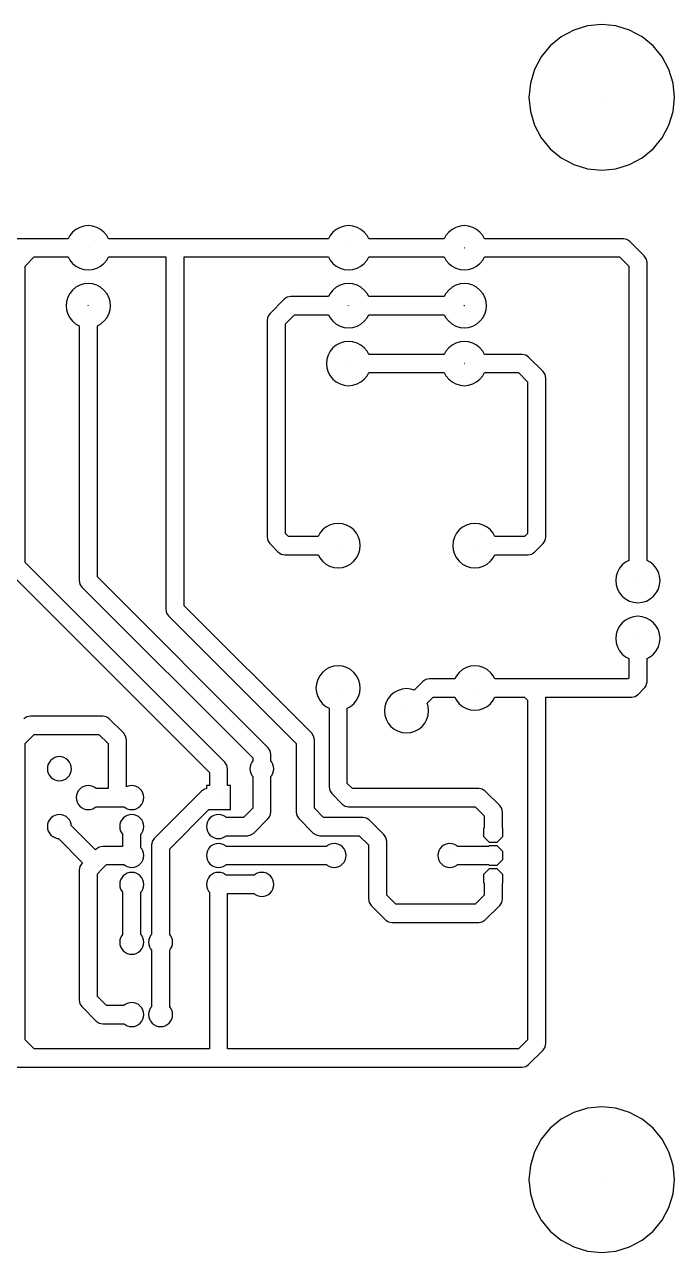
# Model space of a CAD drawing. Extents: x -126 to 94, y 3 to 111.
# Drawn here: x 37.1 to 94.1, y 3.1 to 110.9 of the extents above; entities that cross this region are included whole.
import ezdxf

# ---------------------------------------------------------------- set-up
doc = ezdxf.new("R2010")
doc.units = 0
doc.header["$LTSCALE"] = 0.000394
doc.header["$PDMODE"] = 35
doc.header["$PDSIZE"] = 0.000315
doc.layers.add('PLAN_1', color=7, linetype='CONTINUOUS')

msp = doc.modelspace()

# ---------------------------------------------------------------- linework, layer by layer
at = {"layer": 'PLAN_1', "color": 7}
for p, q in [((85.30719, 110.425644), (84.202713, 109.835297)), ((86.505615, 110.789185), (85.30719, 110.425644)), ((87.751923, 110.911934), (86.505615, 110.789185)), ((88.99823, 110.789185), (87.751923, 110.911934)), ((90.196655, 110.425644), (88.99823, 110.789185)), ((91.301132, 109.835297), (90.196655, 110.425644)), ((83.23465, 109.040817), (82.44017, 108.072739)), ((84.202713, 109.835297), (83.23465, 109.040817)), ((92.269196, 109.040817), (91.301132, 109.835297)), ((93.063675, 108.072739), (92.269196, 109.040817)), ((82.44017, 108.072739), (81.849808, 106.968269)), ((93.654037, 106.968269), (93.063675, 108.072739)), ((81.849808, 106.968269), (81.486282, 105.769852)), ((94.017563, 105.769852), (93.654037, 106.968269)), ((81.486282, 105.769852), (81.363525, 104.523537)), ((94.14032, 104.523537), (94.017563, 105.769852)), ((81.363525, 104.523537), (81.486282, 103.277222)), ((94.017563, 103.277222), (94.14032, 104.523537)), ((81.486282, 103.277222), (81.849808, 102.078804)), ((93.654037, 102.078804), (94.017563, 103.277222)), ((81.849808, 102.078804), (82.44017, 100.974335)), ((93.063675, 100.974335), (93.654037, 102.078804)), ((82.44017, 100.974335), (83.23465, 100.006256)), ((92.269196, 100.006256), (93.063675, 100.974335)), ((83.23465, 100.006256), (84.202728, 99.211777)), ((84.202728, 99.211777), (85.30719, 98.621429)), ((90.196655, 98.621429), (91.301132, 99.211777)), ((91.301132, 99.211777), (92.269196, 100.006256)), ((85.30719, 98.621429), (86.505615, 98.257889)), ((86.505615, 98.257889), (87.751923, 98.135139)), ((87.751923, 98.135139), (88.99823, 98.257889)), ((88.99823, 98.257889), (90.196655, 98.621429)), ((41.295288, 92.692268), (41.053589, 92.397774)), ((41.589783, 92.933952), (41.295288, 92.692268)), ((41.925766, 93.113541), (41.589783, 92.933952)), ((42.290329, 93.224136), (41.925766, 93.113541)), ((42.669464, 93.261475), (42.290329, 93.224136)), ((43.048615, 93.224136), (42.669464, 93.261475)), ((43.413177, 93.113541), (43.048615, 93.224136)), ((43.749161, 92.933952), (43.413177, 93.113541)), ((44.043671, 92.692268), (43.749161, 92.933952)), ((44.285339, 92.397774), (44.043671, 92.692268)), ((64.155273, 92.692268), (63.913589, 92.397774)), ((64.449768, 92.933952), (64.155273, 92.692268)), ((64.785767, 93.113541), (64.449768, 92.933952)), ((65.15033, 93.224136), (64.785767, 93.113541)), ((65.529465, 93.261475), (65.15033, 93.224136)), ((65.9086, 93.224136), (65.529465, 93.261475)), ((66.273163, 93.113541), (65.9086, 93.224136)), ((66.609161, 92.933952), (66.273163, 93.113541)), ((66.903656, 92.692268), (66.609161, 92.933952)), ((67.14534, 92.397774), (66.903656, 92.692268)), ((74.315277, 92.692268), (74.073593, 92.397774)), ((74.609772, 92.933952), (74.315277, 92.692268)), ((74.94577, 93.113541), (74.609772, 92.933952)), ((75.310333, 93.224136), (74.94577, 93.113541)), ((75.689468, 93.261475), (75.310333, 93.224136)), ((76.068604, 93.224136), (75.689468, 93.261475)), ((76.433167, 93.113541), (76.068604, 93.224136)), ((76.769165, 92.933952), (76.433167, 93.113541)), ((77.06366, 92.692268), (76.769165, 92.933952)), ((77.305344, 92.397774), (77.06366, 92.692268)), ((37.589478, 92.118477), (24.114624, 92.118477)), ((40.904312, 92.118477), (37.589478, 92.118477)), ((41.053589, 92.397774), (40.904312, 92.118477)), ((44.434631, 92.118477), (44.285339, 92.397774)), ((50.289474, 92.118477), (44.434631, 92.118477)), ((63.764313, 92.118477), (50.289474, 92.118477)), ((63.913589, 92.397774), (63.764313, 92.118477)), ((67.294632, 92.118477), (67.14534, 92.397774)), ((73.924301, 92.118477), (67.294632, 92.118477)), ((74.073593, 92.397774), (73.924301, 92.118477)), ((77.454636, 92.118477), (77.305344, 92.397774)), ((89.65947, 92.118477), (77.454636, 92.118477)), ((89.965775, 92.057549), (89.65947, 92.118477)), ((90.225433, 91.884041), (89.965775, 92.057549)), ((91.495438, 90.614044), (90.225433, 91.884041)), ((91.66893, 90.354378), (91.495438, 90.614044)), ((37.119873, 89.716545), (37.92099, 90.517677)), ((37.119873, 63.709606), (37.119873, 89.716545)), ((37.92099, 90.517677), (40.904312, 90.517677)), ((40.904312, 90.517677), (41.053589, 90.23838)), ((41.053589, 90.23838), (41.295288, 89.943886)), ((41.295288, 89.943886), (41.589783, 89.702202)), ((41.589783, 89.702202), (41.925766, 89.522614)), ((41.925766, 89.522614), (42.290329, 89.412018)), ((43.048615, 89.412018), (43.413177, 89.522614)), ((43.413177, 89.522614), (43.749161, 89.702202)), ((43.749161, 89.702202), (44.043671, 89.943886)), ((44.043671, 89.943886), (44.285339, 90.23838)), ((44.285339, 90.23838), (44.434631, 90.517677)), ((44.434631, 90.517677), (49.489075, 90.517677)), ((49.489075, 90.517677), (49.489075, 59.568073)), ((51.089874, 59.899612), (51.089874, 90.517677)), ((51.089874, 90.517677), (63.764313, 90.517677)), ((63.764313, 90.517677), (63.913589, 90.23838)), ((63.913589, 90.23838), (64.155273, 89.943886)), ((64.155273, 89.943886), (64.449768, 89.702202)), ((64.449768, 89.702202), (64.785767, 89.522614)), ((64.785767, 89.522614), (65.15033, 89.412018)), ((65.9086, 89.412018), (66.273163, 89.522614)), ((66.273163, 89.522614), (66.609161, 89.702202)), ((66.609161, 89.702202), (66.903656, 89.943886)), ((66.903656, 89.943886), (67.14534, 90.23838)), ((67.14534, 90.23838), (67.294632, 90.517677)), ((67.294632, 90.517677), (73.924301, 90.517677)), ((73.924301, 90.517677), (74.073593, 90.23838)), ((74.073593, 90.23838), (74.315277, 89.943886)), ((74.315277, 89.943886), (74.609772, 89.702202)), ((74.609772, 89.702202), (74.94577, 89.522614)), ((74.94577, 89.522614), (75.310333, 89.412018)), ((76.068604, 89.412018), (76.433167, 89.522614)), ((76.433167, 89.522614), (76.769165, 89.702202)), ((76.769165, 89.702202), (77.06366, 89.943886)), ((77.06366, 89.943886), (77.305344, 90.23838)), ((77.305344, 90.23838), (77.454636, 90.517677)), ((77.454636, 90.517677), (89.327942, 90.517677)), ((89.327942, 90.517677), (90.129074, 89.716545)), ((90.129074, 89.716545), (90.129074, 63.873234)), ((91.729858, 90.04808), (91.66893, 90.354378)), ((91.729858, 63.873234), (91.729858, 90.04808)), ((42.290329, 89.412018), (42.669464, 89.37468)), ((42.669464, 89.37468), (43.048615, 89.412018)), ((65.15033, 89.412018), (65.529465, 89.37468)), ((65.529465, 89.37468), (65.9086, 89.412018)), ((75.310333, 89.412018), (75.689468, 89.37468)), ((75.689468, 89.37468), (76.068604, 89.412018)), ((41.053589, 87.317772), (40.874008, 86.981781)), ((41.295288, 87.612267), (41.053589, 87.317772)), ((41.589783, 87.853951), (41.295288, 87.612267)), ((41.925766, 88.033539), (41.589783, 87.853951)), ((42.290329, 88.144135), (41.925766, 88.033539)), ((42.669464, 88.181473), (42.290329, 88.144135)), ((43.048615, 88.144135), (42.669464, 88.181473)), ((43.413177, 88.033539), (43.048615, 88.144135)), ((43.749161, 87.853951), (43.413177, 88.033539)), ((44.043671, 87.612267), (43.749161, 87.853951)), ((44.285339, 87.317772), (44.043671, 87.612267)), ((44.464935, 86.981781), (44.285339, 87.317772)), ((63.913589, 87.317772), (63.764313, 87.038475)), ((64.155273, 87.612267), (63.913589, 87.317772)), ((64.449768, 87.853951), (64.155273, 87.612267)), ((64.785767, 88.033539), (64.449768, 87.853951)), ((65.15033, 88.144135), (64.785767, 88.033539)), ((65.529465, 88.181473), (65.15033, 88.144135)), ((65.9086, 88.144135), (65.529465, 88.181473)), ((66.273163, 88.033539), (65.9086, 88.144135)), ((66.609161, 87.853951), (66.273163, 88.033539)), ((66.903656, 87.612267), (66.609161, 87.853951)), ((67.14534, 87.317772), (66.903656, 87.612267)), ((67.294632, 87.038475), (67.14534, 87.317772)), ((74.073593, 87.317772), (73.924301, 87.038475)), ((74.315277, 87.612267), (74.073593, 87.317772)), ((74.609772, 87.853951), (74.315277, 87.612267)), ((74.94577, 88.033539), (74.609772, 87.853951)), ((75.310333, 88.144135), (74.94577, 88.033539)), ((75.689468, 88.181473), (75.310333, 88.144135)), ((76.068604, 88.144135), (75.689468, 88.181473)), ((76.433167, 88.033539), (76.068604, 88.144135)), ((76.769165, 87.853951), (76.433167, 88.033539)), ((77.06366, 87.612267), (76.769165, 87.853951)), ((77.305344, 87.317772), (77.06366, 87.612267)), ((77.48494, 86.981781), (77.305344, 87.317772)), ((40.763412, 86.61721), (40.726074, 86.238075)), ((40.726074, 86.238075), (40.763412, 85.85894)), ((40.874008, 86.981781), (40.763412, 86.61721)), ((44.575531, 86.61721), (44.464935, 86.981781)), ((44.612869, 86.238075), (44.575531, 86.61721)), ((44.575531, 85.85894), (44.612869, 86.238075)), ((59.883499, 86.804039), (58.61351, 85.534042)), ((60.143173, 86.977547), (59.883499, 86.804039)), ((60.449463, 87.038475), (60.143173, 86.977547)), ((63.764313, 87.038475), (60.449463, 87.038475)), ((73.924301, 87.038475), (67.294632, 87.038475)), ((77.59552, 86.61721), (77.48494, 86.981781)), ((77.632874, 86.238075), (77.59552, 86.61721)), ((77.59552, 85.85894), (77.632874, 86.238075)), ((40.763412, 85.85894), (40.874008, 85.49437)), ((40.874008, 85.49437), (41.053589, 85.158379)), ((41.053589, 85.158379), (41.295288, 84.863884)), ((44.043671, 84.863884), (44.285339, 85.158379)), ((44.285339, 85.158379), (44.464935, 85.49437)), ((44.464935, 85.49437), (44.575531, 85.85894)), ((58.440002, 85.274376), (58.379074, 84.968079)), ((58.61351, 85.534042), (58.440002, 85.274376)), ((59.979858, 84.636543), (60.781006, 85.437675)), ((60.781006, 85.437675), (63.764313, 85.437675)), ((63.764313, 85.437675), (63.913589, 85.158379)), ((63.913589, 85.158379), (64.155273, 84.863884)), ((66.903656, 84.863884), (67.14534, 85.158379)), ((67.14534, 85.158379), (67.294632, 85.437675)), ((67.294632, 85.437675), (73.924301, 85.437675)), ((73.924301, 85.437675), (74.073593, 85.158379)), ((74.073593, 85.158379), (74.315277, 84.863884)), ((77.06366, 84.863884), (77.305344, 85.158379)), ((77.305344, 85.158379), (77.48494, 85.49437)), ((77.48494, 85.49437), (77.59552, 85.85894)), ((41.295288, 84.863884), (41.589783, 84.6222)), ((41.589783, 84.6222), (41.86908, 84.472916)), ((41.86908, 84.472916), (41.86908, 62.108074)), ((43.469864, 84.472916), (43.749161, 84.6222)), ((43.469864, 62.439613), (43.469864, 84.472916)), ((43.749161, 84.6222), (44.043671, 84.863884)), ((58.379074, 84.968079), (58.379074, 65.919449)), ((59.979858, 66.24881), (59.979858, 84.636543)), ((64.155273, 84.863884), (64.449768, 84.6222)), ((64.449768, 84.6222), (64.785767, 84.442612)), ((64.785767, 84.442612), (65.15033, 84.332016)), ((65.15033, 84.332016), (65.529465, 84.294678)), ((65.529465, 84.294678), (65.9086, 84.332016)), ((65.9086, 84.332016), (66.273163, 84.442612)), ((66.273163, 84.442612), (66.609161, 84.6222)), ((66.609161, 84.6222), (66.903656, 84.863884)), ((74.315277, 84.863884), (74.609772, 84.6222)), ((74.609772, 84.6222), (74.94577, 84.442612)), ((74.94577, 84.442612), (75.310333, 84.332016)), ((75.310333, 84.332016), (75.689468, 84.294678)), ((75.689468, 84.294678), (76.068604, 84.332016)), ((76.068604, 84.332016), (76.433167, 84.442612)), ((76.433167, 84.442612), (76.769165, 84.6222)), ((76.769165, 84.6222), (77.06366, 84.863884)), ((65.15033, 83.06414), (64.785767, 82.953545)), ((65.529465, 83.101479), (65.15033, 83.06414)), ((65.9086, 83.06414), (65.529465, 83.101479)), ((66.273163, 82.953545), (65.9086, 83.06414)), ((75.310333, 83.06414), (74.94577, 82.953545)), ((75.689468, 83.101479), (75.310333, 83.06414)), ((76.068604, 83.06414), (75.689468, 83.101479)), ((76.433167, 82.953545), (76.068604, 83.06414)), ((63.913589, 82.237778), (63.734009, 81.901787)), ((64.155273, 82.532272), (63.913589, 82.237778)), ((64.449768, 82.773956), (64.155273, 82.532272)), ((64.785767, 82.953545), (64.449768, 82.773956)), ((66.609161, 82.773956), (66.273163, 82.953545)), ((66.903656, 82.532272), (66.609161, 82.773956)), ((67.14534, 82.237778), (66.903656, 82.532272)), ((67.294632, 81.958481), (67.14534, 82.237778)), ((73.924301, 81.958481), (67.294632, 81.958481)), ((74.073593, 82.237778), (73.924301, 81.958481)), ((74.315277, 82.532272), (74.073593, 82.237778)), ((74.609772, 82.773956), (74.315277, 82.532272)), ((74.94577, 82.953545), (74.609772, 82.773956)), ((76.769165, 82.773956), (76.433167, 82.953545)), ((77.06366, 82.532272), (76.769165, 82.773956)), ((77.305344, 82.237778), (77.06366, 82.532272)), ((77.454636, 81.958481), (77.305344, 82.237778)), ((80.76947, 81.958481), (77.454636, 81.958481)), ((81.075775, 81.897552), (80.76947, 81.958481)), ((63.623413, 81.537216), (63.58606, 81.158081)), ((63.58606, 81.158081), (63.623413, 80.778946)), ((63.734009, 81.901787), (63.623413, 81.537216)), ((81.335434, 81.724045), (81.075775, 81.897552)), ((82.605438, 80.454041), (81.335434, 81.724045)), ((63.623413, 80.778946), (63.734009, 80.414375)), ((63.734009, 80.414375), (63.913589, 80.078384)), ((63.913589, 80.078384), (64.155273, 79.78389)), ((64.155273, 79.78389), (64.449768, 79.542206)), ((66.609161, 79.542206), (66.903656, 79.78389)), ((66.903656, 79.78389), (67.14534, 80.078384)), ((67.14534, 80.078384), (67.294632, 80.357681)), ((67.294632, 80.357681), (73.924301, 80.357681)), ((73.924301, 80.357681), (74.073593, 80.078384)), ((74.073593, 80.078384), (74.315277, 79.78389)), ((74.315277, 79.78389), (74.609772, 79.542206)), ((76.769165, 79.542206), (77.06366, 79.78389)), ((77.06366, 79.78389), (77.305344, 80.078384)), ((77.305344, 80.078384), (77.454636, 80.357681)), ((77.454636, 80.357681), (80.437943, 80.357681)), ((80.437943, 80.357681), (81.239075, 79.556541)), ((82.778931, 80.194374), (82.605438, 80.454041)), ((82.839859, 79.888077), (82.778931, 80.194374)), ((82.839859, 65.918076), (82.839859, 79.888077)), ((64.449768, 79.542206), (64.785767, 79.362617)), ((64.785767, 79.362617), (65.15033, 79.252022)), ((65.15033, 79.252022), (65.529465, 79.214684)), ((65.529465, 79.214684), (65.9086, 79.252022)), ((65.9086, 79.252022), (66.273163, 79.362617)), ((66.273163, 79.362617), (66.609161, 79.542206)), ((74.609772, 79.542206), (74.94577, 79.362617)), ((74.94577, 79.362617), (75.310333, 79.252022)), ((75.310333, 79.252022), (75.689468, 79.214684)), ((75.689468, 79.214684), (76.068604, 79.252022)), ((76.068604, 79.252022), (76.433167, 79.362617)), ((76.433167, 79.362617), (76.769165, 79.542206)), ((81.239075, 79.556541), (81.239075, 66.249619)), ((63.863739, 66.971863), (63.527756, 66.792274)), ((64.228302, 67.082458), (63.863739, 66.971863)), ((64.607452, 67.119797), (64.228302, 67.082458)), ((64.986588, 67.082458), (64.607452, 67.119797)), ((65.351151, 66.971863), (64.986588, 67.082458)), ((65.687134, 66.792274), (65.351151, 66.971863)), ((75.865234, 66.971863), (75.529251, 66.792274)), ((76.229813, 67.082458), (75.865234, 66.971863)), ((76.608948, 67.119797), (76.229813, 67.082458)), ((76.988083, 67.082458), (76.608948, 67.119797)), ((77.352661, 66.971863), (76.988083, 67.082458)), ((77.688644, 66.792274), (77.352661, 66.971863)), ((58.379074, 65.919449), (58.409409, 65.765556)), ((58.409409, 65.765556), (58.440002, 65.611778)), ((60.250946, 65.976799), (59.979858, 66.24881)), ((62.842285, 65.976799), (60.250946, 65.976799)), ((62.991577, 66.256096), (62.842285, 65.976799)), ((63.233246, 66.550591), (62.991577, 66.256096)), ((63.527756, 66.792274), (63.233246, 66.550591)), ((65.981628, 66.550591), (65.687134, 66.792274)), ((66.223328, 66.256096), (65.981628, 66.550591)), ((66.402908, 65.920105), (66.223328, 66.256096)), ((66.513504, 65.555534), (66.402908, 65.920105)), ((74.813477, 65.920105), (74.702896, 65.555534)), ((74.993073, 66.256096), (74.813477, 65.920105)), ((75.234756, 66.550591), (74.993073, 66.256096)), ((75.529251, 66.792274), (75.234756, 66.550591)), ((77.983139, 66.550591), (77.688644, 66.792274)), ((78.224823, 66.256096), (77.983139, 66.550591)), ((78.374115, 65.976799), (78.224823, 66.256096)), ((80.966248, 65.976799), (78.374115, 65.976799)), ((81.239075, 66.249619), (80.966248, 65.976799)), ((82.778931, 65.611778), (82.839859, 65.918076)), ((58.440002, 65.611778), (58.526291, 65.482635)), ((58.526291, 65.482635), (58.613495, 65.352112)), ((58.613495, 65.352112), (59.351669, 64.611404)), ((66.402908, 64.432693), (66.513504, 64.797264)), ((66.550842, 65.176399), (66.513504, 65.555534)), ((66.513504, 64.797264), (66.550842, 65.176399)), ((74.702896, 65.555534), (74.665558, 65.176399)), ((74.665558, 65.176399), (74.702896, 64.797264)), ((74.702896, 64.797264), (74.813477, 64.432693)), ((81.863739, 64.610428), (82.605438, 65.352112)), ((82.605438, 65.352112), (82.778931, 65.611778)), ((54.665436, 46.164047), (37.119873, 63.709606)), ((59.351669, 64.611404), (59.481705, 64.5242)), ((59.481705, 64.5242), (59.611053, 64.437454)), ((59.611053, 64.437454), (59.764725, 64.406609)), ((59.764725, 64.406609), (59.91861, 64.375999)), ((59.91861, 64.375999), (62.842285, 64.375999)), ((62.842285, 64.375999), (62.991577, 64.096703)), ((62.991577, 64.096703), (63.233261, 63.802204)), ((63.233261, 63.802204), (63.527756, 63.56052)), ((65.687134, 63.56052), (65.981628, 63.802204)), ((65.981628, 63.802204), (66.223328, 64.096703)), ((66.223328, 64.096703), (66.402908, 64.432693)), ((74.813477, 64.432693), (74.993073, 64.096703)), ((74.993073, 64.096703), (75.234756, 63.802204)), ((75.234756, 63.802204), (75.529251, 63.56052)), ((77.688644, 63.56052), (77.983139, 63.802204)), ((77.983139, 63.802204), (78.224823, 64.096703)), ((78.224823, 64.096703), (78.374115, 64.375999)), ((78.374115, 64.375999), (81.297775, 64.375999)), ((81.297775, 64.375999), (81.60408, 64.436928)), ((81.60408, 64.436928), (81.684113, 64.490402)), ((81.684113, 64.490402), (81.863739, 64.610428)), ((89.849777, 63.723949), (89.555283, 63.482265)), ((90.129074, 63.873234), (89.849777, 63.723949)), ((92.009155, 63.723949), (91.729858, 63.873234)), ((92.30365, 63.482265), (92.009155, 63.723949)), ((35.75351, 62.812103), (53.299072, 45.266541)), ((63.527756, 63.56052), (63.863739, 63.380932)), ((63.863739, 63.380932), (64.228302, 63.27034)), ((64.228302, 63.27034), (64.607452, 63.232998)), ((64.607452, 63.232998), (64.986588, 63.27034)), ((64.986588, 63.27034), (65.351151, 63.380932)), ((65.351151, 63.380932), (65.687134, 63.56052)), ((75.529251, 63.56052), (75.865234, 63.380932)), ((75.865234, 63.380932), (76.229813, 63.27034)), ((76.229813, 63.27034), (76.608948, 63.232998)), ((76.608948, 63.232998), (76.988083, 63.27034)), ((76.988083, 63.27034), (77.352661, 63.380932)), ((77.352661, 63.380932), (77.688644, 63.56052)), ((89.134003, 62.85178), (89.023407, 62.487213)), ((89.313583, 63.187767), (89.134003, 62.85178)), ((89.555283, 63.482265), (89.313583, 63.187767)), ((92.545349, 63.187767), (92.30365, 63.482265)), ((92.72493, 62.85178), (92.545349, 63.187767)), ((92.835526, 62.487213), (92.72493, 62.85178)), ((41.86908, 62.108074), (41.929993, 61.801777)), ((41.929993, 61.801777), (42.1035, 61.542107)), ((42.1035, 61.542107), (57.10907, 46.536537)), ((58.475433, 47.434044), (43.469864, 62.439613)), ((89.023407, 62.487213), (88.986069, 62.108074)), ((88.986069, 62.108074), (89.023407, 61.728935)), ((89.023407, 61.728935), (89.134003, 61.364368)), ((92.72493, 61.364368), (92.835526, 61.728935)), ((92.872864, 62.108074), (92.835526, 62.487213)), ((92.835526, 61.728935), (92.872864, 62.108074)), ((89.134003, 61.364368), (89.313583, 61.028381)), ((89.313583, 61.028381), (89.555283, 60.733883)), ((89.555283, 60.733883), (89.849777, 60.492199)), ((89.849777, 60.492199), (90.18576, 60.312611)), ((91.673172, 60.312611), (92.009155, 60.492199)), ((92.009155, 60.492199), (92.30365, 60.733883)), ((92.30365, 60.733883), (92.545349, 61.028381)), ((92.545349, 61.028381), (92.72493, 61.364368)), ((49.489075, 59.568073), (49.550003, 59.261776)), ((62.285431, 48.704041), (51.089874, 59.899612)), ((90.18576, 60.312611), (90.550323, 60.202019)), ((90.550323, 60.202019), (90.929474, 60.164677)), ((90.929474, 60.164677), (91.308609, 60.202019)), ((91.308609, 60.202019), (91.673172, 60.312611)), ((49.550003, 59.261776), (49.723511, 59.002106)), ((49.723511, 59.002106), (60.919067, 47.806534)), ((89.555283, 58.402264), (89.313583, 58.107765)), ((89.849777, 58.643948), (89.555283, 58.402264)), ((90.18576, 58.823536), (89.849777, 58.643948)), ((90.550323, 58.934128), (90.18576, 58.823536)), ((90.929474, 58.97147), (90.550323, 58.934128)), ((91.308609, 58.934128), (90.929474, 58.97147)), ((91.673172, 58.823536), (91.308609, 58.934128)), ((92.009155, 58.643948), (91.673172, 58.823536)), ((92.30365, 58.402264), (92.009155, 58.643948)), ((92.545349, 58.107765), (92.30365, 58.402264)), ((89.023407, 57.407211), (88.986069, 57.028072)), ((89.134003, 57.771778), (89.023407, 57.407211)), ((89.313583, 58.107765), (89.134003, 57.771778)), ((92.72493, 57.771778), (92.545349, 58.107765)), ((92.835526, 57.407211), (92.72493, 57.771778)), ((92.872864, 57.028072), (92.835526, 57.407211)), ((88.986069, 57.028072), (89.023407, 56.648933)), ((89.023407, 56.648933), (89.134003, 56.284367)), ((89.134003, 56.284367), (89.313583, 55.94838)), ((92.545349, 55.94838), (92.72493, 56.284367)), ((92.72493, 56.284367), (92.835526, 56.648933)), ((92.835526, 56.648933), (92.872864, 57.028072)), ((89.313583, 55.94838), (89.555283, 55.653881)), ((89.555283, 55.653881), (89.849777, 55.412197)), ((89.849777, 55.412197), (90.129074, 55.262909)), ((90.129074, 55.262909), (90.129074, 53.549614)), ((91.729858, 55.262909), (92.009155, 55.412197)), ((91.729858, 53.218075), (91.729858, 55.262909)), ((92.009155, 55.412197), (92.30365, 55.653881)), ((92.30365, 55.653881), (92.545349, 55.94838)), ((63.233246, 54.05125), (62.991577, 53.756752)), ((63.527756, 54.292934), (63.233246, 54.05125)), ((63.863739, 54.472523), (63.527756, 54.292934)), ((64.228302, 54.583115), (63.863739, 54.472523)), ((64.607452, 54.620457), (64.228302, 54.583115)), ((64.986588, 54.583115), (64.607452, 54.620457)), ((65.351151, 54.472523), (64.986588, 54.583115)), ((65.687134, 54.292934), (65.351151, 54.472523)), ((65.981628, 54.05125), (65.687134, 54.292934)), ((66.223328, 53.756752), (65.981628, 54.05125)), ((75.234756, 54.05125), (74.993073, 53.756752)), ((75.529251, 54.292934), (75.234756, 54.05125)), ((75.865234, 54.472523), (75.529251, 54.292934)), ((76.229813, 54.583115), (75.865234, 54.472523)), ((76.608948, 54.620457), (76.229813, 54.583115)), ((76.988083, 54.583115), (76.608948, 54.620457)), ((77.352661, 54.472523), (76.988083, 54.583115)), ((77.688644, 54.292934), (77.352661, 54.472523)), ((77.983139, 54.05125), (77.688644, 54.292934)), ((78.224823, 53.756752), (77.983139, 54.05125)), ((62.701385, 53.056198), (62.664047, 52.677059)), ((62.811981, 53.420765), (62.701385, 53.056198)), ((62.991577, 53.756752), (62.811981, 53.420765)), ((66.402908, 53.420765), (66.223328, 53.756752)), ((66.513504, 53.056198), (66.402908, 53.420765)), ((66.550842, 52.677059), (66.513504, 53.056198)), ((72.04248, 53.243023), (71.291656, 52.492199)), ((72.302139, 53.416531), (72.04248, 53.243023)), ((72.608444, 53.477455), (72.302139, 53.416531)), ((74.843781, 53.477455), (72.608444, 53.477455)), ((74.993073, 53.756752), (74.843781, 53.477455)), ((78.374115, 53.477455), (78.224823, 53.756752)), ((81.307953, 53.477455), (78.374115, 53.477455)), ((90.056915, 53.477455), (81.307953, 53.477455)), ((90.129074, 53.549614), (90.056915, 53.477455)), ((91.563461, 52.753922), (91.66893, 52.911777)), ((91.66893, 52.911777), (91.691116, 53.023312)), ((91.691116, 53.023312), (91.729858, 53.218075)), ((62.664047, 52.677059), (62.701385, 52.29792)), ((62.701385, 52.29792), (62.811981, 51.933353)), ((62.811981, 51.933353), (62.991577, 51.597366)), ((66.223328, 51.597366), (66.402908, 51.933353)), ((66.402908, 51.933353), (66.513504, 52.29792)), ((66.513504, 52.29792), (66.550842, 52.677059)), ((68.993591, 51.757767), (68.813995, 51.42178)), ((69.235275, 52.052265), (68.993591, 51.757767)), ((69.52977, 52.293949), (69.235275, 52.052265)), ((69.865753, 52.473537), (69.52977, 52.293949)), ((70.230331, 52.584129), (69.865753, 52.473537)), ((70.609467, 52.621471), (70.230331, 52.584129)), ((70.988602, 52.584129), (70.609467, 52.621471)), ((71.291656, 52.492199), (70.988602, 52.584129)), ((72.423584, 51.360271), (72.939972, 51.876663)), ((72.939972, 51.876663), (74.843781, 51.876663)), ((74.843781, 51.876663), (74.993073, 51.597366)), ((78.224823, 51.597366), (78.374115, 51.876663)), ((78.374115, 51.876663), (80.977219, 51.876663)), ((80.977219, 51.876663), (81.239075, 51.615726)), ((82.839859, 21.468079), (82.839859, 51.876663)), ((82.839859, 51.876663), (90.388443, 51.876663)), ((90.388443, 51.876663), (90.694733, 51.937588)), ((90.694733, 51.937588), (90.899033, 52.074093)), ((90.899033, 52.074093), (90.954407, 52.111088)), ((90.954407, 52.111088), (91.495422, 52.652103)), ((91.495422, 52.652103), (91.563461, 52.753922)), ((62.991577, 51.597366), (63.233261, 51.302868)), ((63.233261, 51.302868), (63.527756, 51.061184)), ((63.527756, 51.061184), (63.807053, 50.911896)), ((63.807053, 50.911896), (63.807053, 43.977558)), ((65.407837, 50.911896), (65.687134, 51.061184)), ((65.407837, 44.309097), (65.407837, 50.911896)), ((65.687134, 51.061184), (65.981628, 51.302868)), ((65.981628, 51.302868), (66.223328, 51.597366)), ((68.703415, 51.057213), (68.666077, 50.678074)), ((68.666077, 50.678074), (68.703415, 50.298935)), ((68.813995, 51.42178), (68.703415, 51.057213)), ((72.515518, 51.057213), (72.423584, 51.360271)), ((72.552856, 50.678074), (72.515518, 51.057213)), ((72.515518, 50.298935), (72.552856, 50.678074)), ((74.993073, 51.597366), (75.234756, 51.302868)), ((75.234756, 51.302868), (75.529251, 51.061184)), ((75.529251, 51.061184), (75.865234, 50.881596)), ((75.865234, 50.881596), (76.229813, 50.771004)), ((76.229813, 50.771004), (76.608948, 50.733662)), ((76.608948, 50.733662), (76.988083, 50.771004)), ((76.988083, 50.771004), (77.352661, 50.881596)), ((77.352661, 50.881596), (77.688644, 51.061184)), ((77.688644, 51.061184), (77.983139, 51.302868)), ((77.983139, 51.302868), (78.224823, 51.597366)), ((81.239075, 51.615726), (81.239075, 21.799614)), ((37.283173, 50.147549), (37.023499, 49.974045)), ((37.589478, 50.208473), (37.283173, 50.147549)), ((43.939468, 50.208473), (37.589478, 50.208473)), ((44.245773, 50.147549), (43.939468, 50.208473)), ((44.349564, 50.078194), (44.245773, 50.147549)), ((44.505432, 49.974041), (44.349564, 50.078194)), ((45.775436, 48.704041), (44.505432, 49.974041)), ((68.703415, 50.298935), (68.813995, 49.934368)), ((68.813995, 49.934368), (68.993591, 49.598381)), ((68.993591, 49.598381), (69.235275, 49.303883)), ((71.983658, 49.303883), (72.225342, 49.598381)), ((72.225342, 49.598381), (72.404938, 49.934368)), ((72.404938, 49.934368), (72.515518, 50.298935)), ((37.119873, 47.806538), (37.921005, 48.607681)), ((37.921005, 48.607681), (43.607941, 48.607681)), ((43.607941, 48.607681), (44.409073, 47.806538)), ((45.948944, 48.44437), (45.775436, 48.704041)), ((62.458939, 48.44437), (62.285431, 48.704041)), ((69.235275, 49.303883), (69.52977, 49.062199)), ((69.52977, 49.062199), (69.865753, 48.88261)), ((69.865753, 48.88261), (70.230331, 48.772018)), ((70.230331, 48.772018), (70.609467, 48.734676)), ((70.609467, 48.734676), (70.988602, 48.772018)), ((70.988602, 48.772018), (71.35318, 48.88261)), ((71.35318, 48.88261), (71.689163, 49.062199)), ((71.689163, 49.062199), (71.983658, 49.303883)), ((37.119873, 21.799616), (37.119873, 47.806538)), ((44.409073, 47.806538), (44.409073, 43.858475)), ((46.009857, 48.138073), (45.948944, 48.44437)), ((46.009857, 43.99688), (46.009857, 48.138073)), ((58.648941, 47.174374), (58.475433, 47.434044)), ((60.919067, 47.806534), (60.919067, 41.788074)), ((62.519867, 48.138073), (62.458939, 48.44437)), ((62.519867, 42.11961), (62.519867, 48.138073)), ((39.383896, 46.343651), (39.252777, 46.183872)), ((39.543671, 46.474777), (39.383896, 46.343651)), ((39.725967, 46.572216), (39.543671, 46.474777)), ((39.923767, 46.632217), (39.725967, 46.572216)), ((40.129471, 46.652477), (39.923767, 46.632217)), ((40.335175, 46.632217), (40.129471, 46.652477)), ((40.532974, 46.572216), (40.335175, 46.632217)), ((40.715271, 46.474777), (40.532974, 46.572216)), ((40.875046, 46.343651), (40.715271, 46.474777)), ((41.006165, 46.183872), (40.875046, 46.343651)), ((57.10907, 46.536537), (57.10907, 46.276848)), ((58.709869, 46.868076), (58.648941, 47.174374)), ((58.709869, 46.276848), (58.709869, 46.868076)), ((39.095337, 45.803783), (39.075073, 45.59808)), ((39.075073, 45.59808), (39.095337, 45.392376)), ((39.155334, 46.001579), (39.095337, 45.803783)), ((39.095337, 45.392376), (39.155334, 45.19458)), ((39.252777, 46.183872), (39.155334, 46.001579)), ((41.103607, 46.001579), (41.006165, 46.183872)), ((41.163605, 45.803783), (41.103607, 46.001579)), ((41.103607, 45.19458), (41.163605, 45.392376)), ((41.183868, 45.59808), (41.163605, 45.803783)), ((41.163605, 45.392376), (41.183868, 45.59808)), ((53.299072, 45.266541), (53.299072, 44.112476)), ((54.838943, 45.904377), (54.665436, 46.164047)), ((54.899872, 45.59808), (54.838943, 45.904377)), ((54.899872, 44.112476), (54.899872, 45.59808)), ((56.875336, 45.803783), (56.855072, 45.59808)), ((56.855072, 45.59808), (56.875336, 45.392376)), ((56.935333, 46.001579), (56.875336, 45.803783)), ((56.875336, 45.392376), (56.935333, 45.19458)), ((57.032776, 46.183872), (56.935333, 46.001579)), ((57.10907, 46.276848), (57.032776, 46.183872)), ((58.786163, 46.183872), (58.709869, 46.276848)), ((58.883606, 46.001579), (58.786163, 46.183872)), ((58.943604, 45.803783), (58.883606, 46.001579)), ((58.883606, 45.19458), (58.943604, 45.392376)), ((58.963867, 45.59808), (58.943604, 45.803783)), ((58.943604, 45.392376), (58.963867, 45.59808)), ((39.155334, 45.19458), (39.252777, 45.012287)), ((39.252777, 45.012287), (39.383896, 44.852509)), ((39.383896, 44.852509), (39.543671, 44.721378)), ((39.543671, 44.721378), (39.725967, 44.623943)), ((39.725967, 44.623943), (39.923767, 44.563942)), ((39.923767, 44.563942), (40.129471, 44.543682)), ((40.129471, 44.543682), (40.335175, 44.563942)), ((40.335175, 44.563942), (40.532974, 44.623943)), ((40.532974, 44.623943), (40.715271, 44.721382)), ((40.715271, 44.721382), (40.875046, 44.852509)), ((40.875046, 44.852509), (41.006165, 45.012287)), ((41.006165, 45.012287), (41.103607, 45.19458)), ((56.935333, 45.19458), (57.032776, 45.012287)), ((57.032776, 45.012287), (57.10907, 44.919312)), ((57.10907, 44.919312), (57.10907, 42.11961)), ((58.709869, 44.919312), (58.786163, 45.012287)), ((58.709869, 41.788074), (58.709869, 44.919312)), ((58.786163, 45.012287), (58.883606, 45.19458)), ((65.858459, 43.858475), (65.407837, 44.309097)), ((41.63533, 43.263783), (41.615082, 43.058079)), ((41.695343, 43.461578), (41.63533, 43.263783)), ((41.79277, 43.643871), (41.695343, 43.461578)), ((41.923904, 43.80365), (41.79277, 43.643871)), ((42.083679, 43.934776), (41.923904, 43.80365)), ((42.265976, 44.032215), (42.083679, 43.934776)), ((42.463776, 44.092216), (42.265976, 44.032215)), ((42.669464, 44.112476), (42.463776, 44.092216)), ((42.875183, 44.092216), (42.669464, 44.112476)), ((43.072968, 44.032215), (42.875183, 44.092216)), ((43.255264, 43.934776), (43.072968, 44.032215)), ((43.348236, 43.858475), (43.255264, 43.934776)), ((44.409073, 43.858475), (43.348236, 43.858475)), ((46.075974, 44.032215), (46.009857, 43.99688)), ((46.273773, 44.092216), (46.075974, 44.032215)), ((46.479462, 44.112476), (46.273773, 44.092216)), ((46.685181, 44.092216), (46.479462, 44.112476)), ((46.882965, 44.032215), (46.685181, 44.092216)), ((47.065262, 43.934776), (46.882965, 44.032215)), ((47.225037, 43.80365), (47.065262, 43.934776)), ((47.356171, 43.643871), (47.225037, 43.80365)), ((47.453613, 43.461578), (47.356171, 43.643871)), ((47.513611, 43.263783), (47.453613, 43.461578)), ((47.533875, 43.058079), (47.513611, 43.263783)), ((52.601151, 43.623871), (48.453339, 39.473511)), ((52.860992, 43.79755), (52.601151, 43.623871)), ((53.045074, 43.834164), (52.860992, 43.79755)), ((53.299072, 44.112476), (53.045074, 44.112476)), ((53.045074, 44.112476), (53.045074, 43.834164)), ((55.15387, 44.112476), (54.899872, 44.112476)), ((55.15387, 42.003681), (55.15387, 44.112476)), ((63.807053, 43.977558), (63.867981, 43.671261)), ((63.867981, 43.671261), (64.041473, 43.411591)), ((64.041473, 43.411591), (64.960953, 42.492111)), ((76.959473, 43.858475), (65.858459, 43.858475)), ((77.265762, 43.79755), (76.959473, 43.858475)), ((77.525436, 43.624046), (77.265762, 43.79755)), ((78.795441, 42.354042), (77.525436, 43.624046)), ((41.615082, 43.058079), (41.63533, 42.852375)), ((41.63533, 42.852375), (41.695343, 42.654579)), ((41.695343, 42.654579), (41.79277, 42.472286)), ((41.79277, 42.472286), (41.923904, 42.312508)), ((41.923904, 42.312508), (42.083679, 42.181377)), ((42.083679, 42.181377), (42.265976, 42.083942)), ((42.265976, 42.083942), (42.463776, 42.023941)), ((42.875183, 42.023941), (43.072968, 42.083942)), ((43.072968, 42.083942), (43.255264, 42.181381)), ((43.255264, 42.181381), (43.348236, 42.257683)), ((43.348236, 42.257683), (45.209473, 42.257683)), ((45.209473, 42.257683), (45.800705, 42.257683)), ((45.800705, 42.257683), (45.893677, 42.181377)), ((45.893677, 42.181377), (46.075974, 42.083942)), ((46.075974, 42.083942), (46.273773, 42.023941)), ((46.685181, 42.023941), (46.882965, 42.083942)), ((46.882965, 42.083942), (47.065262, 42.181381)), ((47.065262, 42.181381), (47.225037, 42.312508)), ((47.225037, 42.312508), (47.356171, 42.472286)), ((47.356171, 42.472286), (47.453613, 42.654579)), ((47.453613, 42.654579), (47.513611, 42.852375)), ((47.513611, 42.852375), (47.533875, 43.058079)), ((57.10907, 42.11961), (56.307938, 41.318474)), ((63.321014, 41.318474), (62.519867, 42.11961)), ((64.960953, 42.492111), (65.220627, 42.318607)), ((65.220627, 42.318607), (65.526917, 42.257683)), ((65.526917, 42.257683), (76.62793, 42.257683)), ((76.62793, 42.257683), (77.429077, 41.456539)), ((78.968933, 42.094372), (78.795441, 42.354042)), ((79.029861, 41.788074), (78.968933, 42.094372)), ((39.252777, 41.10387), (39.155334, 40.921577)), ((39.383896, 41.263649), (39.252777, 41.10387)), ((39.543671, 41.394775), (39.383896, 41.263649)), ((39.725967, 41.492214), (39.543671, 41.394775)), ((39.923767, 41.552216), (39.725967, 41.492214)), ((40.129471, 41.572475), (39.923767, 41.552216)), ((40.335175, 41.552216), (40.129471, 41.572475)), ((40.532974, 41.492214), (40.335175, 41.552216)), ((40.715271, 41.394775), (40.532974, 41.492214)), ((40.875046, 41.263649), (40.715271, 41.394775)), ((41.006165, 41.10387), (40.875046, 41.263649)), ((41.103607, 40.921577), (41.006165, 41.10387)), ((42.463776, 42.023941), (42.669464, 42.003681)), ((42.669464, 42.003681), (42.875183, 42.023941)), ((45.602768, 41.10387), (45.505341, 40.921577)), ((45.733902, 41.263649), (45.602768, 41.10387)), ((45.893677, 41.394775), (45.733902, 41.263649)), ((46.075974, 41.492214), (45.893677, 41.394775)), ((46.273773, 41.552216), (46.075974, 41.492214)), ((46.273773, 42.023941), (46.479462, 42.003681)), ((46.479462, 41.572475), (46.273773, 41.552216)), ((46.479462, 42.003681), (46.685181, 42.023941)), ((46.685181, 41.552216), (46.479462, 41.572475)), ((46.882965, 41.492214), (46.685181, 41.552216)), ((47.065262, 41.394775), (46.882965, 41.492214)), ((47.225037, 41.263649), (47.065262, 41.394775)), ((47.356171, 41.10387), (47.225037, 41.263649)), ((47.453613, 40.921577), (47.356171, 41.10387)), ((49.81987, 38.576328), (53.245117, 42.003681)), ((53.222778, 41.10387), (53.125336, 40.921577)), ((53.353897, 41.263649), (53.222778, 41.10387)), ((53.245117, 42.003681), (55.15387, 42.003681)), ((53.513672, 41.394775), (53.353897, 41.263649)), ((53.695969, 41.492214), (53.513672, 41.394775)), ((53.893768, 41.552216), (53.695969, 41.492214)), ((54.099472, 41.572475), (53.893768, 41.552216)), ((54.305176, 41.552216), (54.099472, 41.572475)), ((54.50296, 41.492214), (54.305176, 41.552216)), ((54.685257, 41.394775), (54.50296, 41.492214)), ((54.778229, 41.318474), (54.685257, 41.394775)), ((56.307938, 41.318474), (54.778229, 41.318474)), ((57.205444, 39.95211), (58.475433, 41.222107)), ((58.475433, 41.222107), (58.579376, 41.377663)), ((58.579376, 41.377663), (58.648941, 41.481773)), ((58.648941, 41.481773), (58.709869, 41.788074)), ((60.919067, 41.788074), (60.979996, 41.481777)), ((60.979996, 41.481777), (61.153503, 41.222107)), ((61.153503, 41.222107), (62.423508, 39.95211)), ((66.799469, 41.318474), (63.321014, 41.318474)), ((67.105774, 41.257549), (66.799469, 41.318474)), ((67.365433, 41.084042), (67.105774, 41.257549)), ((68.635437, 39.814045), (67.365433, 41.084042)), ((77.429077, 41.456539), (77.429077, 40.417633)), ((79.029861, 40.417633), (79.029861, 41.788074)), ((39.095337, 40.723782), (39.075073, 40.518078)), ((39.075073, 40.518078), (39.095337, 40.312374)), ((39.155334, 40.921577), (39.095337, 40.723782)), ((39.095337, 40.312374), (39.155334, 40.114578)), ((39.155334, 40.114578), (39.252777, 39.932285)), ((39.252777, 39.932285), (39.383896, 39.772507)), ((41.163605, 40.723782), (41.103607, 40.921577)), ((41.1754, 40.604084), (41.163605, 40.723782)), ((43.304474, 38.47501), (41.1754, 40.604084)), ((45.445328, 40.723782), (45.425079, 40.518078)), ((45.425079, 40.518078), (45.445328, 40.312374)), ((45.505341, 40.921577), (45.445328, 40.723782)), ((45.445328, 40.312374), (45.505341, 40.114578)), ((45.505341, 40.114578), (45.602768, 39.932285)), ((45.602768, 39.932285), (45.679077, 39.83931)), ((47.279861, 39.83931), (47.356171, 39.932285)), ((47.356171, 39.932285), (47.453613, 40.114578)), ((47.513611, 40.723782), (47.453613, 40.921577)), ((47.453613, 40.114578), (47.513611, 40.312374)), ((47.533875, 40.518078), (47.513611, 40.723782)), ((47.513611, 40.312374), (47.533875, 40.518078)), ((53.065338, 40.723782), (53.045074, 40.518078)), ((53.045074, 40.518078), (53.065338, 40.312374)), ((53.125336, 40.921577), (53.065338, 40.723782)), ((53.065338, 40.312374), (53.125336, 40.114578)), ((53.125336, 40.114578), (53.222778, 39.932285)), ((53.222778, 39.932285), (53.353897, 39.772507)), ((56.94577, 39.778606), (57.205444, 39.95211)), ((62.423508, 39.95211), (62.683167, 39.778606)), ((77.429077, 40.417633), (77.37532, 40.363876)), ((77.37532, 40.363876), (77.37532, 39.656273)), ((79.083618, 40.363876), (79.029861, 40.417633)), ((79.083618, 39.656273), (79.083618, 40.363876)), ((39.383896, 39.772507), (39.543671, 39.641376)), ((39.543671, 39.641376), (39.725967, 39.543941)), ((39.725967, 39.543941), (39.923767, 39.48394)), ((39.923767, 39.48394), (40.043457, 39.472153)), ((40.043457, 39.472153), (42.172531, 37.343075)), ((45.679077, 39.83931), (45.679077, 38.778473)), ((47.279861, 38.656845), (47.279861, 39.83931)), ((48.279999, 39.214016), (48.21907, 38.907719)), ((48.21907, 38.907719), (48.21907, 31.036844)), ((48.453339, 39.473511), (48.279999, 39.214016)), ((53.353897, 39.772507), (53.513672, 39.641376)), ((53.513672, 38.854774), (53.353897, 38.723648)), ((53.513672, 39.641376), (53.695969, 39.543941)), ((53.695969, 38.952213), (53.513672, 38.854774)), ((53.695969, 39.543941), (53.893768, 39.48394)), ((53.893768, 39.012215), (53.695969, 38.952213)), ((53.893768, 39.48394), (54.099472, 39.46368)), ((54.099472, 39.032475), (53.893768, 39.012215)), ((54.099472, 39.46368), (54.305176, 39.48394)), ((54.305176, 39.012215), (54.099472, 39.032475)), ((54.305176, 39.48394), (54.50296, 39.543941)), ((54.50296, 38.952213), (54.305176, 39.012215)), ((54.50296, 39.543941), (54.685257, 39.64138)), ((54.685257, 38.854774), (54.50296, 38.952213)), ((54.685257, 39.64138), (54.778229, 39.717682)), ((54.778229, 38.778473), (54.685257, 38.854774)), ((54.778229, 39.717682), (56.639465, 39.717682)), ((56.639465, 39.717682), (56.94577, 39.778606)), ((62.683167, 39.778606), (62.989471, 39.717682)), ((62.989471, 39.717682), (66.467926, 39.717682)), ((63.673676, 38.854774), (63.580704, 38.778473)), ((63.855972, 38.952213), (63.673676, 38.854774)), ((64.053772, 39.012215), (63.855972, 38.952213)), ((64.25946, 39.032475), (64.053772, 39.012215)), ((64.465179, 39.012215), (64.25946, 39.032475)), ((64.662964, 38.952213), (64.465179, 39.012215)), ((64.845261, 38.854774), (64.662964, 38.952213)), ((65.005035, 38.723648), (64.845261, 38.854774)), ((66.467926, 39.717682), (67.269073, 38.916546)), ((67.269073, 38.916546), (67.269073, 34.168079)), ((68.808929, 39.554375), (68.635437, 39.814045)), ((68.869858, 39.248077), (68.808929, 39.554375)), ((68.869858, 34.499615), (68.869858, 39.248077)), ((73.833679, 38.854774), (73.673889, 38.723648)), ((74.015961, 38.952213), (73.833679, 38.854774)), ((74.21376, 39.012215), (74.015961, 38.952213)), ((74.419464, 39.032475), (74.21376, 39.012215)), ((74.625168, 39.012215), (74.419464, 39.032475)), ((74.822968, 38.952213), (74.625168, 39.012215)), ((75.005249, 38.854774), (74.822968, 38.952213)), ((75.098236, 38.778473), (75.005249, 38.854774)), ((77.37532, 39.656273), (77.875671, 39.155922)), ((77.875671, 38.83223), (77.821915, 38.778473)), ((77.875671, 39.155922), (78.583267, 39.155922)), ((78.583267, 38.83223), (77.875671, 38.83223)), ((78.583267, 39.155922), (79.083618, 39.656273)), ((79.083618, 38.331879), (78.583267, 38.83223)), ((43.373505, 38.544041), (43.304474, 38.47501)), ((43.633179, 38.717548), (43.373505, 38.544041)), ((43.939468, 38.778473), (43.633179, 38.717548)), ((45.679077, 38.778473), (43.939468, 38.778473)), ((47.356171, 38.563869), (47.279861, 38.656845)), ((47.453613, 38.381577), (47.356171, 38.563869)), ((47.513611, 38.183781), (47.453613, 38.381577)), ((47.453613, 37.574577), (47.513611, 37.772373)), ((47.533875, 37.978077), (47.513611, 38.183781)), ((47.513611, 37.772373), (47.533875, 37.978077)), ((49.81987, 31.036844), (49.81987, 38.576328)), ((53.065338, 38.183781), (53.045074, 37.978077)), ((53.045074, 37.978077), (53.065338, 37.772373)), ((53.125336, 38.381577), (53.065338, 38.183781)), ((53.065338, 37.772373), (53.125336, 37.574577)), ((53.222778, 38.563869), (53.125336, 38.381577)), ((53.353897, 38.723648), (53.222778, 38.563869)), ((63.580704, 38.778473), (54.778229, 38.778473)), ((65.136169, 38.563869), (65.005035, 38.723648)), ((65.233612, 38.381577), (65.136169, 38.563869)), ((65.29361, 38.183781), (65.233612, 38.381577)), ((65.233612, 37.574577), (65.29361, 37.772373)), ((65.313873, 37.978077), (65.29361, 38.183781)), ((65.29361, 37.772373), (65.313873, 37.978077)), ((73.38533, 38.183781), (73.365067, 37.978077)), ((73.365067, 37.978077), (73.38533, 37.772373)), ((73.445328, 38.381577), (73.38533, 38.183781)), ((73.38533, 37.772373), (73.445328, 37.574577)), ((73.54277, 38.563869), (73.445328, 38.381577)), ((73.673889, 38.723648), (73.54277, 38.563869)), ((77.821915, 38.778473), (75.098236, 38.778473)), ((79.083618, 37.624275), (79.083618, 38.331879)), ((41.929993, 37.014374), (41.86908, 36.708076)), ((41.86908, 36.708076), (41.86908, 25.278078)), ((42.1035, 37.274044), (41.929993, 37.014374)), ((42.172531, 37.343075), (42.1035, 37.274044)), ((43.469864, 36.376537), (43.870438, 36.777107)), ((43.870438, 36.777107), (44.270996, 37.177681)), ((44.270996, 37.177681), (45.800705, 37.177681)), ((45.800705, 37.177681), (45.893677, 37.101376)), ((45.893677, 37.101376), (46.075974, 37.003941)), ((46.075974, 37.003941), (46.273773, 36.943939)), ((46.273773, 36.943939), (46.479462, 36.923679)), ((46.479462, 36.923679), (46.685181, 36.943939)), ((46.685181, 36.943939), (46.882965, 37.003941)), ((46.882965, 37.003941), (47.065262, 37.101379)), ((47.065262, 37.101379), (47.225037, 37.232506)), ((47.225037, 37.232506), (47.356171, 37.392284)), ((47.356171, 37.392284), (47.453613, 37.574577)), ((53.125336, 37.574577), (53.222778, 37.392284)), ((53.222778, 37.392284), (53.353897, 37.232506)), ((53.353897, 37.232506), (53.513672, 37.101376)), ((53.513672, 37.101376), (53.695969, 37.003941)), ((53.695969, 37.003941), (53.893768, 36.943939)), ((53.893768, 36.943939), (54.099472, 36.923679)), ((54.099472, 36.923679), (54.305176, 36.943939)), ((54.305176, 36.943939), (54.50296, 37.003941)), ((54.50296, 37.003941), (54.685257, 37.101379)), ((54.685257, 37.101379), (54.778229, 37.177681)), ((54.778229, 37.177681), (63.580704, 37.177681)), ((63.580704, 37.177681), (63.673676, 37.101376)), ((63.673676, 37.101376), (63.855972, 37.003941)), ((63.855972, 37.003941), (64.053772, 36.943939)), ((64.053772, 36.943939), (64.25946, 36.923679)), ((64.25946, 36.923679), (64.465179, 36.943939)), ((64.465179, 36.943939), (64.662964, 37.003941)), ((64.662964, 37.003941), (64.845261, 37.101379)), ((64.845261, 37.101379), (65.005035, 37.232506)), ((65.005035, 37.232506), (65.136169, 37.392284)), ((65.136169, 37.392284), (65.233612, 37.574577)), ((73.445328, 37.574577), (73.54277, 37.392284)), ((73.54277, 37.392284), (73.673889, 37.232506)), ((73.673889, 37.232506), (73.833679, 37.101376)), ((73.833679, 37.101376), (74.015961, 37.003941)), ((74.015961, 37.003941), (74.21376, 36.943939)), ((74.21376, 36.943939), (74.419464, 36.923679)), ((74.419464, 36.923679), (74.625168, 36.943939)), ((74.625168, 36.943939), (74.822968, 37.003941)), ((74.822968, 37.003941), (75.005249, 37.101379)), ((75.005249, 37.101379), (75.098236, 37.177681)), ((75.098236, 37.177681), (77.821915, 37.177681)), ((77.875671, 36.800232), (77.37532, 36.299881)), ((77.821915, 37.177681), (77.875671, 37.123924)), ((77.875671, 37.123924), (78.583267, 37.123924)), ((78.583267, 36.800232), (77.875671, 36.800232)), ((78.583267, 37.123924), (79.083618, 37.624275)), ((79.083618, 36.299881), (78.583267, 36.800232)), ((43.469864, 25.609615), (43.469864, 36.376537)), ((45.445328, 35.64378), (45.425079, 35.438076)), ((45.505341, 35.841576), (45.445328, 35.64378)), ((45.602768, 36.023869), (45.505341, 35.841576)), ((45.733902, 36.183647), (45.602768, 36.023869)), ((45.893677, 36.314774), (45.733902, 36.183647)), ((46.075974, 36.412212), (45.893677, 36.314774)), ((46.273773, 36.472214), (46.075974, 36.412212)), ((46.479462, 36.492474), (46.273773, 36.472214)), ((46.685181, 36.472214), (46.479462, 36.492474)), ((46.882965, 36.412212), (46.685181, 36.472214)), ((47.065262, 36.314774), (46.882965, 36.412212)), ((47.225037, 36.183647), (47.065262, 36.314774)), ((47.356171, 36.023869), (47.225037, 36.183647)), ((47.453613, 35.841576), (47.356171, 36.023869)), ((47.513611, 35.64378), (47.453613, 35.841576)), ((47.533875, 35.438076), (47.513611, 35.64378)), ((53.065338, 35.64378), (53.045074, 35.438076)), ((53.125336, 35.841576), (53.065338, 35.64378)), ((53.222778, 36.023869), (53.125336, 35.841576)), ((53.353897, 36.183647), (53.222778, 36.023869)), ((53.513672, 36.314774), (53.353897, 36.183647)), ((53.695969, 36.412212), (53.513672, 36.314774)), ((53.893768, 36.472214), (53.695969, 36.412212)), ((54.099472, 36.492474), (53.893768, 36.472214)), ((54.305176, 36.472214), (54.099472, 36.492474)), ((54.50296, 36.412212), (54.305176, 36.472214)), ((54.685257, 36.314774), (54.50296, 36.412212)), ((54.778229, 36.238472), (54.685257, 36.314774)), ((57.230698, 36.238472), (54.778229, 36.238472)), ((57.323669, 36.314774), (57.230698, 36.238472)), ((57.505966, 36.412212), (57.323669, 36.314774)), ((57.703766, 36.472214), (57.505966, 36.412212)), ((57.90947, 36.492474), (57.703766, 36.472214)), ((58.115173, 36.472214), (57.90947, 36.492474)), ((58.312973, 36.412212), (58.115173, 36.472214)), ((58.49527, 36.314774), (58.312973, 36.412212)), ((58.655045, 36.183647), (58.49527, 36.314774)), ((58.786163, 36.023869), (58.655045, 36.183647)), ((58.883606, 35.841576), (58.786163, 36.023869)), ((58.943604, 35.64378), (58.883606, 35.841576)), ((58.963867, 35.438076), (58.943604, 35.64378)), ((77.37532, 36.299881), (77.37532, 35.592278)), ((77.37532, 35.592278), (77.429077, 35.538521)), ((79.029861, 35.538521), (79.083618, 35.592278)), ((79.083618, 35.592278), (79.083618, 36.299881)), ((45.425079, 35.438076), (45.445328, 35.232372)), ((45.445328, 35.232372), (45.505341, 35.034576)), ((45.505341, 35.034576), (45.602768, 34.852283)), ((45.602768, 34.852283), (45.679077, 34.759308)), ((45.679077, 34.759308), (45.679077, 31.036844)), ((47.279861, 34.759308), (47.356171, 34.852283)), ((47.279861, 31.036844), (47.279861, 34.759308)), ((47.356171, 34.852283), (47.453613, 35.034576)), ((47.453613, 35.034576), (47.513611, 35.232372)), ((47.513611, 35.232372), (47.533875, 35.438076)), ((53.045074, 35.438076), (53.065338, 35.232372)), ((53.065338, 35.232372), (53.125336, 35.034576)), ((53.125336, 35.034576), (53.222778, 34.852283)), ((53.222778, 34.852283), (53.299072, 34.759308)), ((53.299072, 34.759308), (53.299072, 20.998476)), ((54.899872, 20.998476), (54.899872, 34.63768)), ((54.899872, 34.63768), (57.230698, 34.63768)), ((57.230698, 34.63768), (57.323669, 34.561375)), ((57.323669, 34.561375), (57.505966, 34.46394)), ((58.312973, 34.46394), (58.49527, 34.561378)), ((58.49527, 34.561378), (58.655045, 34.692505)), ((58.655045, 34.692505), (58.786163, 34.852283)), ((58.786163, 34.852283), (58.883606, 35.034576)), ((58.883606, 35.034576), (58.943604, 35.232372)), ((58.943604, 35.232372), (58.963867, 35.438076)), ((69.671005, 33.698471), (68.869858, 34.499615)), ((77.429077, 34.499615), (76.62793, 33.698471)), ((77.429077, 35.538521), (77.429077, 34.499615)), ((79.029861, 34.168079), (79.029861, 35.538521)), ((57.505966, 34.46394), (57.703766, 34.403938)), ((57.703766, 34.403938), (57.90947, 34.383678)), ((57.90947, 34.383678), (58.115173, 34.403938)), ((58.115173, 34.403938), (58.312973, 34.46394)), ((67.269073, 34.168079), (67.329987, 33.861782)), ((67.329987, 33.861782), (67.503494, 33.602112)), ((67.503494, 33.602112), (68.773499, 32.332108)), ((76.62793, 33.698471), (69.671005, 33.698471)), ((77.525436, 32.332108), (78.795441, 33.602112)), ((78.795441, 33.602112), (78.968933, 33.861782)), ((78.968933, 33.861782), (79.029861, 34.168079)), ((68.773499, 32.332108), (69.033173, 32.158604)), ((69.033173, 32.158604), (69.339478, 32.097679)), ((69.339478, 32.097679), (76.959473, 32.097679)), ((76.959473, 32.097679), (77.265762, 32.158604)), ((77.265762, 32.158604), (77.525436, 32.332108)), ((45.445328, 30.56378), (45.425079, 30.358078)), ((45.425079, 30.358078), (45.445328, 30.152376)), ((45.505341, 30.761578), (45.445328, 30.56378)), ((45.602768, 30.943871), (45.505341, 30.761578)), ((45.679077, 31.036844), (45.602768, 30.943871)), ((47.356171, 30.943871), (47.279861, 31.036844)), ((47.453613, 30.761578), (47.356171, 30.943871)), ((47.513611, 30.56378), (47.453613, 30.761578)), ((47.533875, 30.358078), (47.513611, 30.56378)), ((47.513611, 30.152376), (47.533875, 30.358078)), ((47.985336, 30.56378), (47.965073, 30.358078)), ((47.965073, 30.358078), (47.985336, 30.152376)), ((48.045334, 30.761578), (47.985336, 30.56378)), ((48.142776, 30.943871), (48.045334, 30.761578)), ((48.21907, 31.036844), (48.142776, 30.943871)), ((49.896164, 30.943871), (49.81987, 31.036844)), ((49.993607, 30.761578), (49.896164, 30.943871)), ((50.053604, 30.56378), (49.993607, 30.761578)), ((50.073868, 30.358078), (50.053604, 30.56378)), ((50.053604, 30.152376), (50.073868, 30.358078)), ((45.445328, 30.152376), (45.505341, 29.954578)), ((45.505341, 29.954578), (45.602768, 29.772285)), ((45.602768, 29.772285), (45.733902, 29.612507)), ((45.733902, 29.612507), (45.893677, 29.481379)), ((45.893677, 29.481379), (46.075974, 29.383942)), ((46.075974, 29.383942), (46.273773, 29.32394)), ((46.273773, 29.32394), (46.479462, 29.30368)), ((46.479462, 29.30368), (46.685181, 29.32394)), ((46.685181, 29.32394), (46.882965, 29.383942)), ((46.882965, 29.383942), (47.065262, 29.481379)), ((47.065262, 29.481379), (47.225037, 29.612507)), ((47.225037, 29.612507), (47.356171, 29.772285)), ((47.356171, 29.772285), (47.453613, 29.954578)), ((47.453613, 29.954578), (47.513611, 30.152376)), ((47.985336, 30.152376), (48.045334, 29.954578)), ((48.045334, 29.954578), (48.142776, 29.772285)), ((48.142776, 29.772285), (48.21907, 29.679312)), ((48.21907, 29.679312), (48.21907, 24.686844)), ((49.81987, 29.679312), (49.896164, 29.772285)), ((49.81987, 24.686844), (49.81987, 29.679312)), ((49.896164, 29.772285), (49.993607, 29.954578)), ((49.993607, 29.954578), (50.053604, 30.152376)), ((41.86908, 25.278078), (41.929993, 24.971779)), ((41.929993, 24.971779), (42.1035, 24.712112)), ((44.270996, 24.808475), (43.469864, 25.609615)), ((45.800705, 24.808475), (44.270996, 24.808475)), ((45.893677, 24.884777), (45.800705, 24.808475)), ((46.075974, 24.982214), (45.893677, 24.884777)), ((46.273773, 25.042215), (46.075974, 24.982214)), ((46.479462, 25.062475), (46.273773, 25.042215)), ((46.685181, 25.042215), (46.479462, 25.062475)), ((46.882965, 24.982214), (46.685181, 25.042215)), ((47.065262, 24.884777), (46.882965, 24.982214)), ((47.225037, 24.753649), (47.065262, 24.884777)), ((42.1035, 24.712112), (43.373505, 23.442112)), ((47.356171, 24.59387), (47.225037, 24.753649)), ((47.453613, 24.411577), (47.356171, 24.59387)), ((47.513611, 24.213779), (47.453613, 24.411577)), ((47.453613, 23.604578), (47.513611, 23.802376)), ((47.533875, 24.008078), (47.513611, 24.213779)), ((47.513611, 23.802376), (47.533875, 24.008078)), ((47.985336, 24.213779), (47.965073, 24.008078)), ((47.965073, 24.008078), (47.985336, 23.802376)), ((48.045334, 24.411577), (47.985336, 24.213779)), ((47.985336, 23.802376), (48.045334, 23.604578)), ((48.142776, 24.59387), (48.045334, 24.411577)), ((48.21907, 24.686844), (48.142776, 24.59387)), ((49.896164, 24.59387), (49.81987, 24.686844)), ((49.993607, 24.411577), (49.896164, 24.59387)), ((50.053604, 24.213779), (49.993607, 24.411577)), ((49.993607, 23.604578), (50.053604, 23.802376)), ((50.073868, 24.008078), (50.053604, 24.213779)), ((50.053604, 23.802376), (50.073868, 24.008078)), ((43.373505, 23.442112), (43.633163, 23.268608)), ((43.633163, 23.268608), (43.939468, 23.20768)), ((43.939468, 23.20768), (45.800705, 23.20768)), ((45.800705, 23.20768), (45.893677, 23.131378)), ((45.893677, 23.131378), (46.075974, 23.033941)), ((46.075974, 23.033941), (46.273773, 22.97394)), ((46.273773, 22.97394), (46.479462, 22.95368)), ((46.479462, 22.95368), (46.685181, 22.97394)), ((46.685181, 22.97394), (46.882965, 23.033941)), ((46.882965, 23.033941), (47.065262, 23.131378)), ((47.065262, 23.131378), (47.225037, 23.262506)), ((47.225037, 23.262506), (47.356171, 23.422285)), ((47.356171, 23.422285), (47.453613, 23.604578)), ((48.045334, 23.604578), (48.142776, 23.422285)), ((48.142776, 23.422285), (48.273895, 23.262506)), ((48.273895, 23.262506), (48.433685, 23.131378)), ((48.433685, 23.131378), (48.615967, 23.033941)), ((48.615967, 23.033941), (48.813766, 22.97394)), ((48.813766, 22.97394), (49.01947, 22.95368)), ((49.01947, 22.95368), (49.225174, 22.97394)), ((49.225174, 22.97394), (49.422974, 23.033941)), ((49.422974, 23.033941), (49.605255, 23.131378)), ((49.605255, 23.131378), (49.765045, 23.262506)), ((49.765045, 23.262506), (49.896164, 23.422285)), ((49.896164, 23.422285), (49.993607, 23.604578)), ((37.921005, 20.998476), (37.119873, 21.799616)), ((81.239075, 21.799614), (80.437927, 20.998476)), ((38.859467, 20.998476), (37.921005, 20.998476)), ((53.299072, 20.998476), (38.859467, 20.998476)), ((55.369476, 20.998476), (54.899872, 20.998476)), ((80.437927, 20.998476), (55.369476, 20.998476)), ((81.335434, 19.632113), (82.605438, 20.902113)), ((82.605438, 20.902113), (82.778931, 21.161779)), ((82.778931, 21.161779), (82.839859, 21.468079)), ((80.76947, 19.39768), (81.075775, 19.458607)), ((81.075775, 19.458607), (81.335434, 19.632113)), ((27.429474, 19.39768), (37.589478, 19.39768)), ((37.589478, 19.39768), (38.859467, 19.39768)), ((38.859467, 19.39768), (54.099472, 19.39768)), ((54.099472, 19.39768), (55.369476, 19.39768)), ((55.369476, 19.39768), (80.76947, 19.39768)), ((85.30719, 15.42711), (84.202713, 14.836759)), ((86.505615, 15.790647), (85.30719, 15.42711)), ((87.751923, 15.913398), (86.505615, 15.790647)), ((88.99823, 15.790647), (87.751923, 15.913398)), ((90.196655, 15.42711), (88.99823, 15.790647)), ((91.301132, 14.836759), (90.196655, 15.42711)), ((83.23465, 14.042279), (82.44017, 13.074203)), ((84.202713, 14.836759), (83.23465, 14.042279)), ((92.269196, 14.042279), (91.301132, 14.836759)), ((93.063675, 13.074203), (92.269196, 14.042279)), ((82.44017, 13.074203), (81.849808, 11.969734)), ((93.654037, 11.969735), (93.063675, 13.074203)), ((81.849808, 11.969734), (81.486282, 10.771315)), ((94.017563, 10.771315), (93.654037, 11.969735)), ((81.486282, 10.771315), (81.363525, 9.525001)), ((94.14032, 9.525), (94.017563, 10.771315)), ((81.363525, 9.525001), (81.486282, 8.278687)), ((94.017563, 8.278687), (94.14032, 9.525)), ((81.486282, 8.278687), (81.849808, 7.080266)), ((93.654037, 7.080266), (94.017563, 8.278687)), ((81.849808, 7.080266), (82.44017, 5.975796)), ((93.063675, 5.975796), (93.654037, 7.080266)), ((82.44017, 5.975796), (83.23465, 5.00772)), ((92.269196, 5.007721), (93.063675, 5.975796)), ((83.23465, 5.00772), (84.202728, 4.213241)), ((91.301132, 4.213243), (92.269196, 5.007721)), ((84.202728, 4.213241), (85.30719, 3.622891)), ((85.30719, 3.622891), (86.505615, 3.259355)), ((86.505615, 3.259355), (87.751923, 3.136603)), ((87.751923, 3.136603), (88.99823, 3.259354)), ((88.99823, 3.259354), (90.196655, 3.622891)), ((90.196655, 3.622891), (91.301132, 4.213243))]:
    msp.add_line(p, q, dxfattribs=at)
for p in [(87.751923, 104.523537), (42.669464, 91.318077), (65.529465, 91.318077), (75.689468, 91.318077), (42.669464, 86.238083), (65.529465, 86.238083), (75.689468, 86.238083), (65.529465, 81.158081), (75.689468, 81.158081), (64.607452, 65.176399), (76.608948, 65.176399), (90.929474, 62.108082), (90.929474, 57.02808), (64.607452, 52.677063), (76.608948, 52.677063), (70.609467, 50.678082), (40.129471, 45.59808), (57.90947, 45.59808), (42.669464, 43.058083), (46.479462, 43.058083), (54.099457, 43.058083), (40.129471, 40.518082), (46.479462, 40.518082), (54.099457, 40.518082), (78.229462, 40.010082), (46.479462, 37.978081), (54.099457, 37.978081), (64.25946, 37.978081), (74.419464, 37.978081), (78.229462, 37.978081), (78.229462, 35.946079), (46.479462, 35.43808), (54.099457, 35.43808), (57.90947, 35.43808), (46.479462, 30.358082), (49.01947, 30.358082), (46.479462, 24.00808), (49.01947, 24.00808), (87.751923, 9.525001)]:
    msp.add_point(p, dxfattribs=at)

doc.saveas('drawing.dxf')
